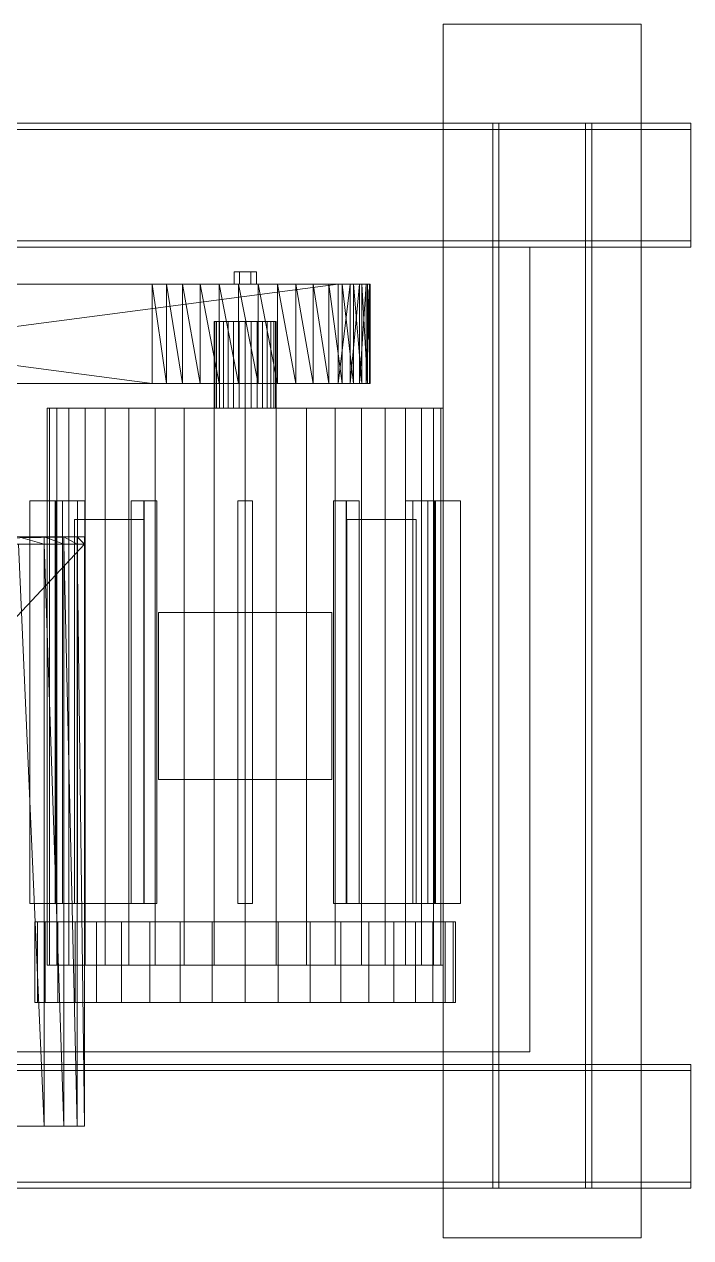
# Model space of a CAD drawing. Header units: millimetres. Extents: x -1970 to 59977, y -50268 to 6837.
# Drawn here: x 45471 to 46009, y -16300 to -15320 of the extents above; entities that cross this region are included whole.
import ezdxf

# ---------------------------------------------------------------- set-up
doc = ezdxf.new("R2010")
doc.units = ezdxf.units.MM
doc.layers.add('superior_secador', color=7, linetype='Continuous', lineweight=0)

msp = doc.modelspace()

# ---------------------------------------------------------------- linework, layer by layer
at = {"layer": 'superior_secador'}
for p, q in [((45809.253, -16300), (45809.253, -15320)), ((45809.253, -15320), (45969.253, -15320)), ((45969.253, -15320), (45969.253, -16300)), ((44519.253, -15400), (46009.253, -15400)), ((46009.253, -15405), (44519.253, -15405)), ((45849.253, -16260), (45849.253, -15400)), ((45849.253, -15400), (45929.253, -15400)), ((45849.253, -15400), (45854.253, -15400)), ((45854.253, -15400), (45854.253, -16260)), ((45924.253, -16260), (45924.253, -15400)), ((45924.253, -15400), (45929.253, -15400)), ((45929.253, -15400), (45929.253, -16260)), ((46009.253, -15400), (46009.253, -15500)), ((46009.253, -15400), (46009.253, -15405)), ((44519.253, -15495), (46009.253, -15495)), ((46009.253, -15500), (44519.253, -15500)), ((45419.253, -15500), (45879.253, -15500)), ((45879.253, -15500), (45879.253, -16150)), ((46009.253, -15495), (46009.253, -15500)), ((45644.753, -15520), (45640.253, -15520)), ((45640.253, -15520), (45640.253, -15530)), ((45653.753, -15520), (45644.753, -15520)), ((45644.753, -15520), (45644.753, -15530)), ((45653.753, -15520), (45658.253, -15520)), ((45653.753, -15520), (45653.753, -15530)), ((45658.253, -15530), (45658.253, -15520)), ((44941.646, -15530), (45598.591, -15530)), ((44945.028, -15530), (45598.591, -15530)), ((45741.597, -15530), (44945.028, -15530)), ((44954.445, -15530), (45574.07, -15530)), ((44954.445, -15530), (45598.591, -15530)), ((45574.07, -15530), (44964.07, -15530)), ((44964.07, -15530), (45574.07, -15610)), ((45741.597, -15530), (45044.726, -15530)), ((45724.436, -15530), (45102.96, -15530)), ((45741.597, -15530), (45102.96, -15530)), ((45114.436, -15530), (45724.436, -15530)), ((45724.436, -15530), (45114.436, -15610)), ((45574.07, -15530), (45598.591, -15530)), ((45585.546, -15530), (45574.07, -15530)), ((45574.07, -15610), (45574.07, -15530)), ((45574.07, -15530), (45585.546, -15610)), ((45598.591, -15530), (45585.546, -15530)), ((45585.546, -15530), (45585.546, -15610)), ((45585.546, -15530), (45598.591, -15610)), ((45598.591, -15530), (45628.071, -15530)), ((45612.883, -15530), (45598.591, -15530)), ((45598.591, -15530), (45659.625, -15530)), ((45598.591, -15530), (45716.696, -15530)), ((45598.591, -15530), (45741.597, -15530)), ((45598.591, -15530), (45598.591, -15610)), ((45598.591, -15530), (45612.883, -15610)), ((45628.071, -15530), (45612.883, -15530)), ((45612.883, -15530), (45612.883, -15610)), ((45612.883, -15530), (45628.071, -15610)), ((45628.071, -15530), (45659.625, -15530)), ((45643.78, -15530), (45628.071, -15530)), ((45628.071, -15530), (45628.071, -15610)), ((45628.071, -15530), (45643.78, -15610)), ((45644.753, -15530), (45640.253, -15530)), ((45659.625, -15530), (45643.78, -15530)), ((45643.78, -15530), (45643.78, -15610)), ((45643.78, -15530), (45659.625, -15610)), ((45653.753, -15530), (45644.753, -15530)), ((45658.253, -15530), (45653.753, -15530)), ((45659.625, -15530), (45690.163, -15530)), ((45675.213, -15530), (45659.625, -15530)), ((45659.625, -15530), (45716.696, -15530)), ((45659.625, -15530), (45659.625, -15610)), ((45659.625, -15530), (45675.213, -15610)), ((45690.163, -15530), (45675.213, -15530)), ((45675.213, -15530), (45675.213, -15610)), ((45675.213, -15530), (45690.163, -15610)), ((45690.163, -15530), (45716.696, -15530)), ((45704.105, -15530), (45690.163, -15530)), ((45690.163, -15530), (45690.163, -15610)), ((45690.163, -15530), (45704.105, -15610)), ((45716.696, -15530), (45704.105, -15530)), ((45704.105, -15530), (45704.105, -15610)), ((45704.105, -15530), (45716.696, -15610)), ((45716.696, -15530), (45736.628, -15530)), ((45727.627, -15530), (45716.696, -15530)), ((45716.696, -15530), (45748.007, -15530)), ((45716.696, -15530), (45741.597, -15530)), ((45716.696, -15530), (45716.696, -15610)), ((45716.696, -15530), (45727.627, -15610)), ((45741.597, -15530), (45724.436, -15530)), ((45724.436, -15530), (45734.061, -15530)), ((45734.061, -15530), (45724.436, -15610)), ((45724.436, -15530), (45724.436, -15610)), ((45736.628, -15530), (45727.627, -15530)), ((45727.627, -15530), (45727.627, -15610)), ((45727.627, -15530), (45736.628, -15610)), ((45734.061, -15530), (45741.597, -15530)), ((45741.597, -15530), (45734.061, -15610)), ((45734.061, -15530), (45734.061, -15610)), ((45736.628, -15530), (45748.007, -15530)), ((45743.478, -15530), (45736.628, -15530)), ((45736.628, -15530), (45736.628, -15610)), ((45736.628, -15530), (45743.478, -15610)), ((45749.719, -15530), (45741.597, -15530)), ((45741.597, -15530), (45746.86, -15530)), ((45748.007, -15530), (45741.597, -15530)), ((45746.86, -15530), (45741.597, -15610)), ((45741.597, -15530), (45741.597, -15610)), ((45748.007, -15530), (45743.478, -15530)), ((45743.478, -15530), (45743.478, -15610)), ((45743.478, -15530), (45748.007, -15610)), ((45746.86, -15530), (45749.719, -15530)), ((45749.719, -15530), (45746.86, -15610)), ((45746.86, -15530), (45746.86, -15610)), ((45748.007, -15530), (45749.719, -15530)), ((45750.105, -15530), (45748.007, -15530)), ((45748.007, -15530), (45748.007, -15610)), ((45748.007, -15530), (45750.105, -15610)), ((45749.719, -15530), (45750.105, -15530)), ((45750.105, -15530), (45749.719, -15610)), ((45749.719, -15530), (45749.719, -15610)), ((45750.105, -15530), (45750.105, -15610)), ((45624.733, -15560), (45624.253, -15560)), ((45624.253, -15560), (45624.253, -15630)), ((45626.156, -15560), (45624.733, -15560)), ((45624.733, -15560), (45624.733, -15630)), ((45628.466, -15560), (45626.156, -15560)), ((45626.156, -15560), (45626.156, -15630)), ((45631.575, -15560), (45628.466, -15560)), ((45628.466, -15560), (45628.466, -15630)), ((45635.364, -15560), (45631.575, -15560)), ((45631.575, -15560), (45631.575, -15630)), ((45639.686, -15560), (45635.364, -15560)), ((45635.364, -15560), (45635.364, -15630)), ((45644.376, -15560), (45639.686, -15560)), ((45639.686, -15560), (45639.686, -15630)), ((45649.253, -15560), (45644.376, -15560)), ((45644.376, -15560), (45644.376, -15630)), ((45654.13, -15560), (45649.253, -15560)), ((45649.253, -15560), (45649.253, -15630)), ((45658.82, -15560), (45654.13, -15560)), ((45654.13, -15560), (45654.13, -15630)), ((45663.142, -15560), (45658.82, -15560)), ((45658.82, -15560), (45658.82, -15630)), ((45666.931, -15560), (45663.142, -15560)), ((45663.142, -15560), (45663.142, -15630)), ((45670.04, -15560), (45666.931, -15560)), ((45666.931, -15560), (45666.931, -15630)), ((45672.35, -15560), (45670.04, -15560)), ((45670.04, -15560), (45670.04, -15630)), ((45673.773, -15560), (45672.35, -15560)), ((45672.35, -15560), (45672.35, -15630)), ((45673.773, -15560), (45674.253, -15560)), ((45673.773, -15560), (45673.773, -15630)), ((45674.253, -15630), (45674.253, -15560)), ((45598.591, -15610), (44941.646, -15610)), ((45598.591, -15610), (44945.028, -15610)), ((44945.028, -15610), (45741.597, -15610)), ((45574.07, -15610), (44954.445, -15610)), ((45598.591, -15610), (44954.445, -15610)), ((44964.07, -15610), (45574.07, -15610)), ((45044.726, -15610), (45741.597, -15610)), ((45102.96, -15610), (45724.436, -15610)), ((45102.96, -15610), (45741.597, -15610)), ((45724.436, -15610), (45114.436, -15610)), ((45598.591, -15610), (45574.07, -15610)), ((45574.07, -15610), (45585.546, -15610)), ((45585.546, -15610), (45598.591, -15610)), ((45628.071, -15610), (45598.591, -15610)), ((45598.591, -15610), (45612.883, -15610)), ((45659.625, -15610), (45598.591, -15610)), ((45716.696, -15610), (45598.591, -15610)), ((45741.597, -15610), (45598.591, -15610)), ((45612.883, -15610), (45628.071, -15610)), ((45659.625, -15610), (45628.071, -15610)), ((45628.071, -15610), (45643.78, -15610)), ((45643.78, -15610), (45659.625, -15610)), ((45690.163, -15610), (45659.625, -15610)), ((45659.625, -15610), (45675.213, -15610)), ((45716.696, -15610), (45659.625, -15610)), ((45675.213, -15610), (45690.163, -15610)), ((45716.696, -15610), (45690.163, -15610)), ((45690.163, -15610), (45704.105, -15610)), ((45704.105, -15610), (45716.696, -15610)), ((45736.628, -15610), (45716.696, -15610)), ((45716.696, -15610), (45727.627, -15610)), ((45748.007, -15610), (45716.696, -15610)), ((45741.597, -15610), (45716.696, -15610)), ((45724.436, -15610), (45741.597, -15610)), ((45734.061, -15610), (45724.436, -15610)), ((45727.627, -15610), (45736.628, -15610)), ((45741.597, -15610), (45734.061, -15610)), ((45748.007, -15610), (45736.628, -15610)), ((45736.628, -15610), (45743.478, -15610)), ((45741.597, -15610), (45749.719, -15610)), ((45746.86, -15610), (45741.597, -15610)), ((45741.597, -15610), (45748.007, -15610)), ((45743.478, -15610), (45748.007, -15610)), ((45749.719, -15610), (45746.86, -15610)), ((45749.719, -15610), (45748.007, -15610)), ((45748.007, -15610), (45750.105, -15610)), ((45750.105, -15610), (45749.719, -15610)), ((45491.223, -15630), (45489.253, -15630)), ((45489.253, -15630), (45489.253, -16080)), ((45497.084, -15630), (45491.223, -15630)), ((45491.223, -15630), (45491.223, -16080)), ((45506.692, -15630), (45497.084, -15630)), ((45497.084, -15630), (45497.084, -16080)), ((45519.81, -15630), (45506.692, -15630)), ((45506.692, -15630), (45506.692, -16080)), ((45536.116, -15630), (45519.81, -15630)), ((45519.81, -15630), (45519.81, -16080)), ((45555.207, -15630), (45536.116, -15630)), ((45536.116, -15630), (45536.116, -16080)), ((45576.614, -15630), (45555.207, -15630)), ((45555.207, -15630), (45555.207, -16080)), ((45599.81, -15630), (45576.614, -15630)), ((45576.614, -15630), (45576.614, -16080)), ((45624.223, -15630), (45599.81, -15630)), ((45599.81, -15630), (45599.81, -16080)), ((45649.253, -15630), (45624.223, -15630)), ((45624.223, -15630), (45624.223, -16080)), ((45624.733, -15630), (45624.253, -15630)), ((45626.156, -15630), (45624.733, -15630)), ((45628.466, -15630), (45626.156, -15630)), ((45631.575, -15630), (45628.466, -15630)), ((45635.364, -15630), (45631.575, -15630)), ((45639.686, -15630), (45635.364, -15630)), ((45644.376, -15630), (45639.686, -15630)), ((45649.253, -15630), (45644.376, -15630)), ((45674.282, -15630), (45649.253, -15630)), ((45649.253, -15630), (45649.253, -16080)), ((45654.13, -15630), (45649.253, -15630)), ((45658.82, -15630), (45654.13, -15630)), ((45663.142, -15630), (45658.82, -15630)), ((45666.931, -15630), (45663.142, -15630)), ((45670.04, -15630), (45666.931, -15630)), ((45672.35, -15630), (45670.04, -15630)), ((45673.773, -15630), (45672.35, -15630)), ((45674.253, -15630), (45673.773, -15630)), ((45698.696, -15630), (45674.282, -15630)), ((45674.282, -15630), (45674.282, -16080)), ((45721.891, -15630), (45698.696, -15630)), ((45698.696, -15630), (45698.696, -16080)), ((45743.299, -15630), (45721.891, -15630)), ((45721.891, -15630), (45721.891, -16080)), ((45762.39, -15630), (45743.299, -15630)), ((45743.299, -15630), (45743.299, -16080)), ((45778.696, -15630), (45762.39, -15630)), ((45762.39, -15630), (45762.39, -16080)), ((45791.814, -15630), (45778.696, -15630)), ((45778.696, -15630), (45778.696, -16080)), ((45801.422, -15630), (45791.814, -15630)), ((45791.814, -15630), (45791.814, -16080)), ((45807.283, -15630), (45801.422, -15630)), ((45801.422, -15630), (45801.422, -16080)), ((45807.283, -15630), (45809.253, -15630)), ((45807.283, -15630), (45807.283, -16080)), ((45809.253, -16080), (45809.253, -15630)), ((45496.253, -15705), (45475.253, -15705)), ((45475.253, -15705), (45475.253, -16030)), ((45495.565, -16030), (45495.565, -15705)), ((45495.565, -15705), (45513.751, -15705)), ((45495.565, -15705), (45501.565, -15705)), ((45496.253, -16030), (45496.253, -15705)), ((45519.751, -15705), (45501.565, -15705)), ((45501.565, -15705), (45501.565, -16030)), ((45513.751, -15705), (45513.751, -16030)), ((45519.751, -15705), (45513.751, -15705)), ((45519.751, -16030), (45519.751, -15705)), ((45557.057, -16030), (45557.057, -15705)), ((45557.057, -15705), (45567.557, -15705)), ((45557.057, -15705), (45567.449, -15705)), ((45577.949, -15705), (45567.449, -15705)), ((45567.449, -15705), (45567.449, -16030)), ((45567.557, -15705), (45567.557, -16030)), ((45577.949, -15705), (45567.557, -15705)), ((45577.949, -16030), (45577.949, -15705)), ((45643.253, -16030), (45643.253, -15705)), ((45655.253, -15705), (45643.253, -15705)), ((45655.253, -16030), (45655.253, -15705)), ((45731.057, -15705), (45720.557, -15705)), ((45720.557, -15705), (45720.557, -16030)), ((45730.949, -15705), (45720.557, -15705)), ((45730.949, -16030), (45730.949, -15705)), ((45730.949, -15705), (45741.449, -15705)), ((45731.057, -16030), (45731.057, -15705)), ((45731.057, -15705), (45741.449, -15705)), ((45741.449, -15705), (45741.449, -16030)), ((45796.941, -15705), (45778.755, -15705)), ((45778.755, -15705), (45778.755, -16030)), ((45784.755, -15705), (45778.755, -15705)), ((45784.755, -16030), (45784.755, -15705)), ((45784.755, -15705), (45802.941, -15705)), ((45796.941, -16030), (45796.941, -15705)), ((45796.941, -15705), (45802.941, -15705)), ((45802.253, -16030), (45802.253, -15705)), ((45802.253, -15705), (45823.253, -15705)), ((45802.941, -15705), (45802.941, -16030)), ((45823.253, -15705), (45823.253, -16030)), ((45511.253, -16030), (45511.253, -15720)), ((45511.253, -15720), (45567.253, -15720)), ((45567.253, -15720), (45567.253, -16030)), ((45731.253, -16030), (45731.253, -15720)), ((45731.253, -15720), (45787.253, -15720)), ((45787.253, -15720), (45787.253, -16030)), ((45519.253, -15734), (45014.035, -15734)), ((45079.253, -15734), (45519.253, -15734)), ((45519.253, -15734), (45079.253, -15740)), ((45519.253, -15734), (45153.83, -15734)), ((45466.161, -15734), (45502.71, -15734)), ((45486.823, -15734), (45466.161, -15734)), ((45466.161, -15734), (45519.253, -15734)), ((45466.161, -15734), (45486.823, -15740)), ((45502.71, -15734), (45486.823, -15734)), ((45486.823, -15734), (45486.823, -15740)), ((45486.823, -15734), (45502.71, -15740)), ((45502.71, -15734), (45519.253, -15734)), ((45513.583, -15734), (45502.71, -15734)), ((45502.71, -15734), (45502.71, -15740)), ((45502.71, -15734), (45513.583, -15740)), ((45519.253, -15734), (45513.583, -15734)), ((45513.583, -15734), (45513.583, -15740)), ((45513.583, -15734), (45519.253, -15740)), ((45519.253, -15734), (45519.253, -15740)), ((45519.253, -15740), (45014.035, -15740)), ((45079.253, -15740), (45519.253, -15740)), ((45519.253, -15740), (45079.253, -16210)), ((45519.253, -15740), (45153.83, -15740)), ((45466.161, -15740), (45502.71, -15740)), ((45486.823, -15740), (45466.161, -15740)), ((45466.161, -15740), (45519.253, -15740)), ((45466.161, -15740), (45486.823, -16210)), ((45502.71, -15740), (45486.823, -15740)), ((45486.823, -15740), (45486.823, -16210)), ((45486.823, -15740), (45502.71, -16210)), ((45502.71, -15740), (45519.253, -15740)), ((45513.583, -15740), (45502.71, -15740)), ((45502.71, -15740), (45502.71, -16210)), ((45502.71, -15740), (45513.583, -16210)), ((45519.253, -15740), (45513.583, -15740)), ((45513.583, -15740), (45513.583, -16210)), ((45513.583, -15740), (45519.253, -16210)), ((45519.253, -15740), (45519.253, -16210)), ((45579.253, -15930), (45579.253, -15795)), ((45579.253, -15795), (45719.253, -15795)), ((45719.253, -15795), (45719.253, -15930)), ((45719.253, -15930), (45579.253, -15930)), ((45475.253, -16030), (45496.253, -16030)), ((45513.751, -16030), (45495.565, -16030)), ((45501.565, -16030), (45495.565, -16030)), ((45501.565, -16030), (45519.751, -16030)), ((45567.253, -16030), (45511.253, -16030)), ((45513.751, -16030), (45519.751, -16030)), ((45567.557, -16030), (45557.057, -16030)), ((45567.449, -16030), (45557.057, -16030)), ((45567.449, -16030), (45577.949, -16030)), ((45567.557, -16030), (45577.949, -16030)), ((45655.253, -16030), (45643.253, -16030)), ((45720.557, -16030), (45731.057, -16030)), ((45720.557, -16030), (45730.949, -16030)), ((45741.449, -16030), (45730.949, -16030)), ((45741.449, -16030), (45731.057, -16030)), ((45787.253, -16030), (45731.253, -16030)), ((45778.755, -16030), (45796.941, -16030)), ((45778.755, -16030), (45784.755, -16030)), ((45802.941, -16030), (45784.755, -16030)), ((45802.941, -16030), (45796.941, -16030)), ((45823.253, -16030), (45802.253, -16030)), ((45481.346, -16045), (45479.253, -16045)), ((45479.253, -16045), (45479.253, -16110)), ((45487.573, -16045), (45481.346, -16045)), ((45481.346, -16045), (45481.346, -16110)), ((45497.782, -16045), (45487.573, -16045)), ((45487.573, -16045), (45487.573, -16110)), ((45511.72, -16045), (45497.782, -16045)), ((45497.782, -16045), (45497.782, -16110)), ((45529.045, -16045), (45511.72, -16045)), ((45511.72, -16045), (45511.72, -16110)), ((45549.329, -16045), (45529.045, -16045)), ((45529.045, -16045), (45529.045, -16110)), ((45572.075, -16045), (45549.329, -16045)), ((45549.329, -16045), (45549.329, -16110)), ((45596.72, -16045), (45572.075, -16045)), ((45572.075, -16045), (45572.075, -16110)), ((45622.659, -16045), (45596.72, -16045)), ((45596.72, -16045), (45596.72, -16110)), ((45649.253, -16045), (45622.659, -16045)), ((45622.659, -16045), (45622.659, -16110)), ((45675.847, -16045), (45649.253, -16045)), ((45649.253, -16045), (45649.253, -16110)), ((45701.786, -16045), (45675.847, -16045)), ((45675.847, -16045), (45675.847, -16110)), ((45726.431, -16045), (45701.786, -16045)), ((45701.786, -16045), (45701.786, -16110)), ((45749.176, -16045), (45726.431, -16045)), ((45726.431, -16045), (45726.431, -16110)), ((45769.461, -16045), (45749.176, -16045)), ((45749.176, -16045), (45749.176, -16110)), ((45786.786, -16045), (45769.461, -16045)), ((45769.461, -16045), (45769.461, -16110)), ((45800.724, -16045), (45786.786, -16045)), ((45786.786, -16045), (45786.786, -16110)), ((45810.933, -16045), (45800.724, -16045)), ((45800.724, -16045), (45800.724, -16110)), ((45817.16, -16045), (45810.933, -16045)), ((45810.933, -16045), (45810.933, -16110)), ((45817.16, -16045), (45819.253, -16045)), ((45817.16, -16045), (45817.16, -16110)), ((45819.253, -16110), (45819.253, -16045)), ((45491.223, -16080), (45489.253, -16080)), ((45497.084, -16080), (45491.223, -16080)), ((45506.692, -16080), (45497.084, -16080)), ((45519.81, -16080), (45506.692, -16080)), ((45536.116, -16080), (45519.81, -16080)), ((45555.207, -16080), (45536.116, -16080)), ((45576.614, -16080), (45555.207, -16080)), ((45599.81, -16080), (45576.614, -16080)), ((45624.223, -16080), (45599.81, -16080)), ((45649.253, -16080), (45624.223, -16080)), ((45674.282, -16080), (45649.253, -16080)), ((45698.696, -16080), (45674.282, -16080)), ((45721.891, -16080), (45698.696, -16080)), ((45743.299, -16080), (45721.891, -16080)), ((45762.39, -16080), (45743.299, -16080)), ((45778.696, -16080), (45762.39, -16080)), ((45791.814, -16080), (45778.696, -16080)), ((45801.422, -16080), (45791.814, -16080)), ((45807.283, -16080), (45801.422, -16080)), ((45809.253, -16080), (45807.283, -16080)), ((45481.346, -16110), (45479.253, -16110)), ((45487.573, -16110), (45481.346, -16110)), ((45497.782, -16110), (45487.573, -16110)), ((45511.72, -16110), (45497.782, -16110)), ((45529.045, -16110), (45511.72, -16110)), ((45549.329, -16110), (45529.045, -16110)), ((45572.075, -16110), (45549.329, -16110)), ((45596.72, -16110), (45572.075, -16110)), ((45622.659, -16110), (45596.72, -16110)), ((45649.253, -16110), (45622.659, -16110)), ((45675.847, -16110), (45649.253, -16110)), ((45701.786, -16110), (45675.847, -16110)), ((45726.431, -16110), (45701.786, -16110)), ((45749.176, -16110), (45726.431, -16110)), ((45769.461, -16110), (45749.176, -16110)), ((45786.786, -16110), (45769.461, -16110)), ((45800.724, -16110), (45786.786, -16110)), ((45810.933, -16110), (45800.724, -16110)), ((45817.16, -16110), (45810.933, -16110)), ((45819.253, -16110), (45817.16, -16110)), ((45879.253, -16150), (45419.253, -16150)), ((44519.253, -16160), (46009.253, -16160)), ((46009.253, -16160), (46009.253, -16260)), ((46009.253, -16160), (46009.253, -16165)), ((46009.253, -16165), (44519.253, -16165)), ((45014.035, -16210), (45519.253, -16210)), ((45519.253, -16210), (45079.253, -16210)), ((45153.83, -16210), (45519.253, -16210)), ((45502.71, -16210), (45466.161, -16210)), ((45466.161, -16210), (45486.823, -16210)), ((45519.253, -16210), (45466.161, -16210)), ((45486.823, -16210), (45502.71, -16210)), ((45519.253, -16210), (45502.71, -16210)), ((45502.71, -16210), (45513.583, -16210)), ((45513.583, -16210), (45519.253, -16210)), ((44519.253, -16255), (46009.253, -16255)), ((46009.253, -16255), (46009.253, -16260)), ((46009.253, -16260), (44519.253, -16260)), ((45929.253, -16260), (45849.253, -16260)), ((45854.253, -16260), (45849.253, -16260)), ((45929.253, -16260), (45924.253, -16260)), ((45969.253, -16300), (45809.253, -16300))]:
    msp.add_line(p, q, dxfattribs=at)

doc.saveas('drawing.dxf')
